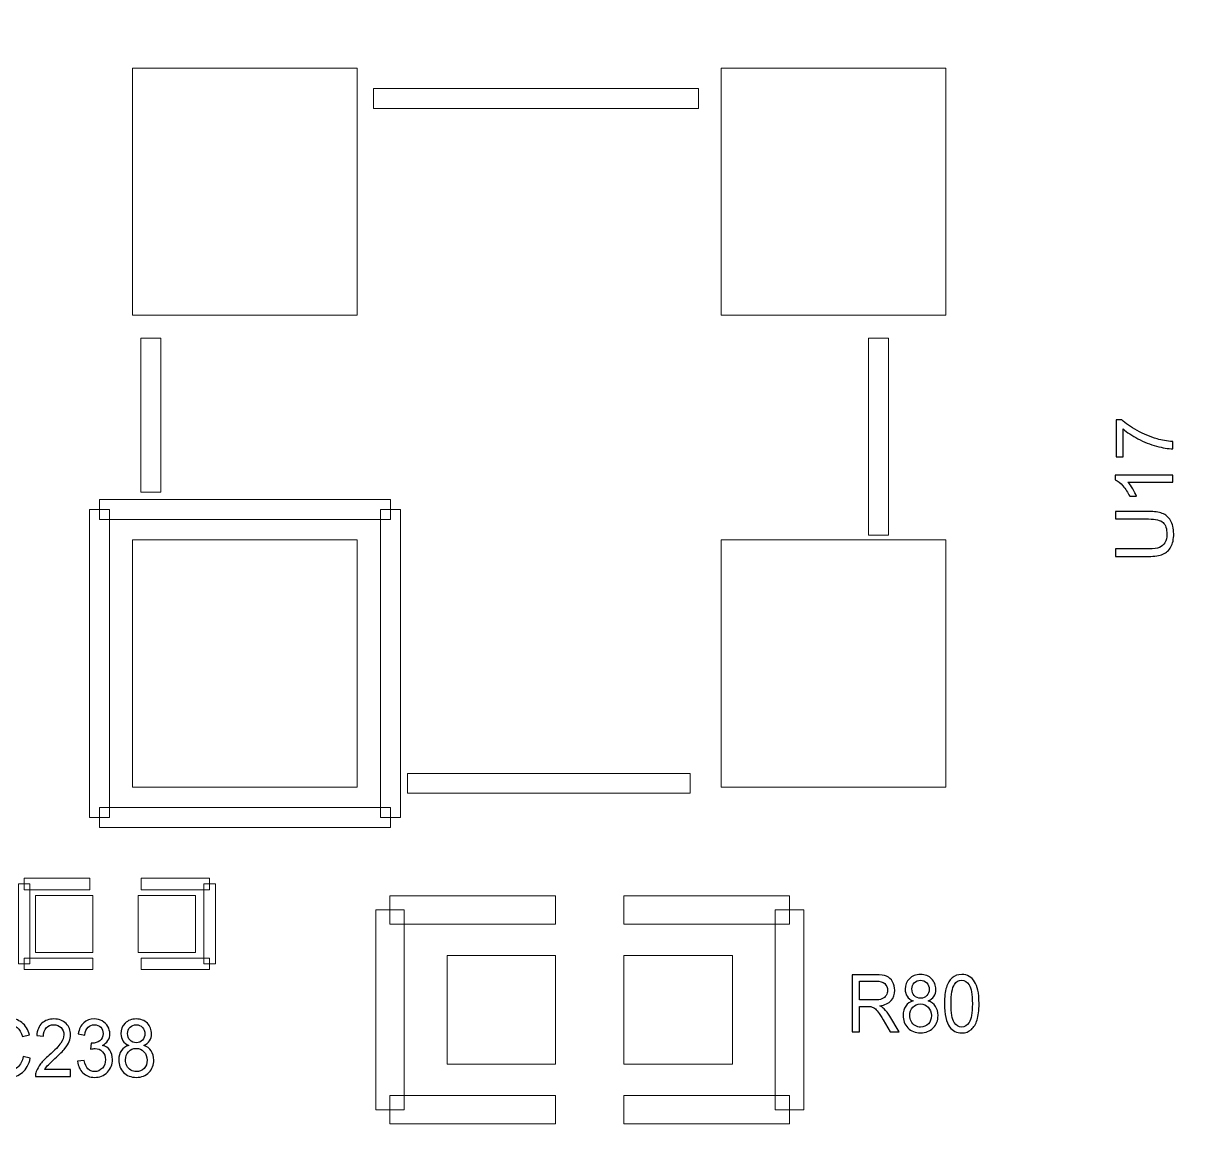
# Model space of a CAD drawing. Header units: millimetres. Extents: x -86 to 67, y -55 to 52.
# Drawn here: x 3.44 to 13.89, y -38.46 to -28.54 of the extents above; entities that cross this region are included whole.
import ezdxf

# ---------------------------------------------------------------- set-up
doc = ezdxf.new("R2010")
doc.units = ezdxf.units.MM
doc.header["$MEASUREMENT"] = 0
for name, color, linetype in [('BG_OUTLINE', 7, 'Continuous'), ('PG_SILKSCREEN_TOP', 7, 'Continuous'), ('PIN_TOP', 7, 'Continuous'), ('RD_SILKSCREEN_TOP', 7, 'Continuous')]:
    doc.layers.add(name, color=color, linetype=linetype)

msp = doc.modelspace()

# ---------------------------------------------------------------- linework, layer by layer
at = {"layer": 'BG_OUTLINE', "color": 3, "lineweight": 9}
msp.add_open_spline([(-60.0926, 34.7331), (-60.0926, 34.7331), (63.7724, 34.7331), (63.7724, 34.7331), (63.7724, 34.7331), (64.585, 34.7336), (65.3646, 34.4113), (65.9396, 33.837), (65.9396, 33.837), (66.5146, 33.2627), (66.8379, 32.4797), (66.8384, 31.667), (66.8384, 31.667), (66.8384, 31.667), (66.8412, -52.28), (66.8412, -52.28), (66.8412, -52.28), (66.8412, -52.28), (66.8384, -52.1933), (66.8384, -52.1933), (66.8384, -52.1933), (66.8389, -53.006), (66.5166, -53.7856), (65.9424, -54.3606), (65.9424, -54.3606), (65.3681, -54.9356), (64.585, -55.2589), (63.7724, -55.2594), (63.7724, -55.2594), (63.7724, -55.2594), (-60.1869, -55.2594), (-60.1869, -55.2594), (-60.1869, -55.2594), (-60.1869, -55.2594), (-60.0853, -55.2518), (-60.0853, -55.2518), (-60.0853, -55.2518), (-60.8979, -55.2523), (-61.6775, -54.9299), (-62.2525, -54.3557), (-62.2525, -54.3557), (-62.8275, -53.7814), (-63.1508, -52.9984), (-63.1513, -52.1857), (-63.1513, -52.1857), (-63.1513, -52.1857), (-63.1587, 31.667), (-63.1587, 31.667), (-63.1587, 31.667), (-63.1592, 32.4797), (-62.8369, 33.2593), (-62.2626, 33.8343), (-62.2626, 33.8343), (-61.6883, 34.4093), (-60.9053, 34.7326), (-60.0926, 34.7331)], degree=3, knots=[0, 0, 0, 0, 0.0714286, 0.0714286, 0.0714286, 0.0714286, 0.1428571, 0.1428571, 0.1428571, 0.1428571, 0.2142857, 0.2142857, 0.2142857, 0.2142857, 0.2857143, 0.2857143, 0.2857143, 0.2857143, 0.3571429, 0.3571429, 0.3571429, 0.3571429, 0.4285714, 0.4285714, 0.4285714, 0.4285714, 0.5, 0.5, 0.5, 0.5, 0.5714286, 0.5714286, 0.5714286, 0.5714286, 0.6428571, 0.6428571, 0.6428571, 0.6428571, 0.7142857, 0.7142857, 0.7142857, 0.7142857, 0.7857143, 0.7857143, 0.7857143, 0.7857143, 0.8571429, 0.8571429, 0.8571429, 0.8571429, 0.9285714, 0.9285714, 0.9285714, 0.9285714, 1, 1, 1, 1], dxfattribs=at)
at = {"layer": 'PG_SILKSCREEN_TOP', "color": 6, "lineweight": 9}
for points in [[(6.5559, -29.2963), (6.5559, -29.2963), (6.5559, -29.1185), (6.5559, -29.1185), (6.5559, -29.1185), (6.5559, -29.1185), (9.4515, -29.1185), (9.4515, -29.1185), (9.4515, -29.1185), (9.4515, -29.1185), (9.4515, -29.2963), (9.4515, -29.2963), (9.4515, -29.2963), (9.4515, -29.2963), (6.5559, -29.2963), (6.5559, -29.2963)], [(4.6636, -32.7126), (4.6636, -32.7126), (4.4858, -32.7126), (4.4858, -32.7126), (4.4858, -32.7126), (4.4858, -32.7126), (4.4858, -31.341), (4.4858, -31.341), (4.4858, -31.341), (4.4858, -31.341), (4.6636, -31.341), (4.6636, -31.341), (4.6636, -31.341), (4.6636, -31.341), (4.6636, -32.7126), (4.6636, -32.7126)], [(11.1406, -33.0936), (11.1406, -33.0936), (10.9628, -33.0936), (10.9628, -33.0936), (10.9628, -33.0936), (10.9628, -33.0936), (10.9628, -31.341), (10.9628, -31.341), (10.9628, -31.341), (10.9628, -31.341), (11.1406, -31.341), (11.1406, -31.341), (11.1406, -31.341), (11.1406, -31.341), (11.1406, -33.0936), (11.1406, -33.0936)], [(6.7083, -32.7761), (6.7083, -32.7761), (6.7083, -32.9539), (6.7083, -32.9539), (6.7083, -32.9539), (6.7083, -32.9539), (4.1175, -32.9539), (4.1175, -32.9539), (4.1175, -32.9539), (4.1175, -32.9539), (4.1175, -32.7761), (4.1175, -32.7761), (4.1175, -32.7761), (4.1175, -32.7761), (6.7083, -32.7761), (6.7083, -32.7761)], [(4.0286, -32.865), (4.0286, -32.865), (4.2064, -32.865), (4.2064, -32.865), (4.2064, -32.865), (4.2064, -32.865), (4.2064, -35.6082), (4.2064, -35.6082), (4.2064, -35.6082), (4.2064, -35.6082), (4.0286, -35.6082), (4.0286, -35.6082), (4.0286, -35.6082), (4.0286, -35.6082), (4.0286, -32.865), (4.0286, -32.865)], [(6.7972, -35.6082), (6.7972, -35.6082), (6.6194, -35.6082), (6.6194, -35.6082), (6.6194, -35.6082), (6.6194, -35.6082), (6.6194, -32.865), (6.6194, -32.865), (6.6194, -32.865), (6.6194, -32.865), (6.7972, -32.865), (6.7972, -32.865), (6.7972, -32.865), (6.7972, -32.865), (6.7972, -35.6082), (6.7972, -35.6082)], [(6.8607, -35.3923), (6.8607, -35.3923), (6.8607, -35.2145), (6.8607, -35.2145), (6.8607, -35.2145), (6.8607, -35.2145), (9.3753, -35.2145), (9.3753, -35.2145), (9.3753, -35.2145), (9.3753, -35.2145), (9.3753, -35.3923), (9.3753, -35.3923), (9.3753, -35.3923), (9.3753, -35.3923), (6.8607, -35.3923), (6.8607, -35.3923)], [(4.1175, -35.6971), (4.1175, -35.6971), (4.1175, -35.5193), (4.1175, -35.5193), (4.1175, -35.5193), (4.1175, -35.5193), (6.7083, -35.5193), (6.7083, -35.5193), (6.7083, -35.5193), (6.7083, -35.5193), (6.7083, -35.6971), (6.7083, -35.6971), (6.7083, -35.6971), (6.7083, -35.6971), (4.1175, -35.6971), (4.1175, -35.6971)], [(3.4477, -36.25), (3.4477, -36.25), (3.4477, -36.1484), (3.4477, -36.1484), (3.4477, -36.1484), (3.4477, -36.1484), (4.0319, -36.1484), (4.0319, -36.1484), (4.0319, -36.1484), (4.0319, -36.1484), (4.0319, -36.25), (4.0319, -36.25), (4.0319, -36.25), (4.0319, -36.25), (3.4477, -36.25), (3.4477, -36.25)], [(5.0987, -36.1484), (5.0987, -36.1484), (5.0987, -36.25), (5.0987, -36.25), (5.0987, -36.25), (5.0987, -36.25), (4.4891, -36.25), (4.4891, -36.25), (4.4891, -36.25), (4.4891, -36.25), (4.4891, -36.1484), (4.4891, -36.1484), (4.4891, -36.1484), (4.4891, -36.1484), (5.0987, -36.1484), (5.0987, -36.1484)], [(3.4985, -36.9104), (3.4985, -36.9104), (3.3969, -36.9104), (3.3969, -36.9104), (3.3969, -36.9104), (3.3969, -36.9104), (3.3969, -36.1992), (3.3969, -36.1992), (3.3969, -36.1992), (3.3969, -36.1992), (3.4985, -36.1992), (3.4985, -36.1992), (3.4985, -36.1992), (3.4985, -36.1992), (3.4985, -36.9104), (3.4985, -36.9104)], [(5.1495, -36.9104), (5.1495, -36.9104), (5.0479, -36.9104), (5.0479, -36.9104), (5.0479, -36.9104), (5.0479, -36.9104), (5.0479, -36.1992), (5.0479, -36.1992), (5.0479, -36.1992), (5.0479, -36.1992), (5.1495, -36.1992), (5.1495, -36.1992), (5.1495, -36.1992), (5.1495, -36.1992), (5.1495, -36.9104), (5.1495, -36.9104)], [(6.704, -36.5574), (6.704, -36.5574), (6.704, -36.3034), (6.704, -36.3034), (6.704, -36.3034), (6.704, -36.3034), (8.1772, -36.3034), (8.1772, -36.3034), (8.1772, -36.3034), (8.1772, -36.3034), (8.1772, -36.5574), (8.1772, -36.5574), (8.1772, -36.5574), (8.1772, -36.5574), (6.704, -36.5574), (6.704, -36.5574)], [(10.26, -36.3034), (10.26, -36.3034), (10.26, -36.5574), (10.26, -36.5574), (10.26, -36.5574), (10.26, -36.5574), (8.7868, -36.5574), (8.7868, -36.5574), (8.7868, -36.5574), (8.7868, -36.5574), (8.7868, -36.3034), (8.7868, -36.3034), (8.7868, -36.3034), (8.7868, -36.3034), (10.26, -36.3034), (10.26, -36.3034)], [(6.831, -38.2084), (6.831, -38.2084), (6.577, -38.2084), (6.577, -38.2084), (6.577, -38.2084), (6.577, -38.2084), (6.577, -36.4304), (6.577, -36.4304), (6.577, -36.4304), (6.577, -36.4304), (6.831, -36.4304), (6.831, -36.4304), (6.831, -36.4304), (6.831, -36.4304), (6.831, -38.2084), (6.831, -38.2084)], [(10.387, -38.2084), (10.387, -38.2084), (10.133, -38.2084), (10.133, -38.2084), (10.133, -38.2084), (10.133, -38.2084), (10.133, -36.4304), (10.133, -36.4304), (10.133, -36.4304), (10.133, -36.4304), (10.387, -36.4304), (10.387, -36.4304), (10.387, -36.4304), (10.387, -36.4304), (10.387, -38.2084), (10.387, -38.2084)], [(4.0573, -36.8596), (4.0573, -36.8596), (4.0573, -36.9612), (4.0573, -36.9612), (4.0573, -36.9612), (4.0573, -36.9612), (3.4477, -36.9612), (3.4477, -36.9612), (3.4477, -36.9612), (3.4477, -36.9612), (3.4477, -36.8596), (3.4477, -36.8596), (3.4477, -36.8596), (3.4477, -36.8596), (4.0573, -36.8596), (4.0573, -36.8596)], [(5.0987, -36.8596), (5.0987, -36.8596), (5.0987, -36.9612), (5.0987, -36.9612), (5.0987, -36.9612), (5.0987, -36.9612), (4.4891, -36.9612), (4.4891, -36.9612), (4.4891, -36.9612), (4.4891, -36.9612), (4.4891, -36.8596), (4.4891, -36.8596), (4.4891, -36.8596), (4.4891, -36.8596), (5.0987, -36.8596), (5.0987, -36.8596)], [(8.1772, -38.0814), (8.1772, -38.0814), (8.1772, -38.3354), (8.1772, -38.3354), (8.1772, -38.3354), (8.1772, -38.3354), (6.704, -38.3354), (6.704, -38.3354), (6.704, -38.3354), (6.704, -38.3354), (6.704, -38.0814), (6.704, -38.0814), (6.704, -38.0814), (6.704, -38.0814), (8.1772, -38.0814), (8.1772, -38.0814)], [(8.7868, -38.3354), (8.7868, -38.3354), (8.7868, -38.0814), (8.7868, -38.0814), (8.7868, -38.0814), (8.7868, -38.0814), (10.26, -38.0814), (10.26, -38.0814), (10.26, -38.0814), (10.26, -38.0814), (10.26, -38.3354), (10.26, -38.3354), (10.26, -38.3354), (10.26, -38.3354), (8.7868, -38.3354), (8.7868, -38.3354)]]:
    msp.add_open_spline(points, degree=3, knots=[0, 0, 0, 0, 0.25, 0.25, 0.25, 0.25, 0.5, 0.5, 0.5, 0.5, 0.75, 0.75, 0.75, 0.75, 1, 1, 1, 1], dxfattribs=at)
at = {"layer": 'PIN_TOP', "lineweight": 9}
for points in [[(6.4129, -31.1366), (6.4129, -31.1366), (4.4129, -31.1366), (4.4129, -31.1366), (4.4129, -31.1366), (4.4129, -31.1366), (4.4129, -28.9367), (4.4129, -28.9367), (4.4129, -28.9367), (4.4129, -28.9367), (6.4129, -28.9367), (6.4129, -28.9367), (6.4129, -28.9367), (6.4129, -28.9367), (6.4129, -31.1366), (6.4129, -31.1366)], [(11.653, -31.1366), (11.653, -31.1366), (9.653, -31.1366), (9.653, -31.1366), (9.653, -31.1366), (9.653, -31.1366), (9.653, -28.9367), (9.653, -28.9367), (9.653, -28.9367), (9.653, -28.9367), (11.653, -28.9367), (11.653, -28.9367), (11.653, -28.9367), (11.653, -28.9367), (11.653, -31.1366), (11.653, -31.1366)], [(6.4129, -35.3365), (6.4129, -35.3365), (4.4129, -35.3365), (4.4129, -35.3365), (4.4129, -35.3365), (4.4129, -35.3365), (4.4129, -33.1366), (4.4129, -33.1366), (4.4129, -33.1366), (4.4129, -33.1366), (6.4129, -33.1366), (6.4129, -33.1366), (6.4129, -33.1366), (6.4129, -33.1366), (6.4129, -35.3365), (6.4129, -35.3365)], [(11.653, -35.3365), (11.653, -35.3365), (9.653, -35.3365), (9.653, -35.3365), (9.653, -35.3365), (9.653, -35.3365), (9.653, -33.1366), (9.653, -33.1366), (9.653, -33.1366), (9.653, -33.1366), (11.653, -33.1366), (11.653, -33.1366), (11.653, -33.1366), (11.653, -33.1366), (11.653, -35.3365), (11.653, -35.3365)], [(4.0573, -36.3008), (4.0573, -36.3008), (4.0573, -36.8088), (4.0573, -36.8088), (4.0573, -36.8088), (4.0573, -36.8088), (3.5493, -36.8088), (3.5493, -36.8088), (3.5493, -36.8088), (3.5493, -36.8088), (3.5493, -36.3008), (3.5493, -36.3008), (3.5493, -36.3008), (3.5493, -36.3008), (4.0573, -36.3008), (4.0573, -36.3008)], [(4.9717, -36.3008), (4.9717, -36.3008), (4.9717, -36.8088), (4.9717, -36.8088), (4.9717, -36.8088), (4.9717, -36.8088), (4.4637, -36.8088), (4.4637, -36.8088), (4.4637, -36.8088), (4.4637, -36.8088), (4.4637, -36.3008), (4.4637, -36.3008), (4.4637, -36.3008), (4.4637, -36.3008), (4.9717, -36.3008), (4.9717, -36.3008)], [(8.1772, -36.8368), (8.1772, -36.8368), (8.1772, -37.802), (8.1772, -37.802), (8.1772, -37.802), (8.1772, -37.802), (7.212, -37.802), (7.212, -37.802), (7.212, -37.802), (7.212, -37.802), (7.212, -36.8368), (7.212, -36.8368), (7.212, -36.8368), (7.212, -36.8368), (8.1772, -36.8368), (8.1772, -36.8368)], [(9.752, -36.8368), (9.752, -36.8368), (9.752, -37.802), (9.752, -37.802), (9.752, -37.802), (9.752, -37.802), (8.7868, -37.802), (8.7868, -37.802), (8.7868, -37.802), (8.7868, -37.802), (8.7868, -36.8368), (8.7868, -36.8368), (8.7868, -36.8368), (8.7868, -36.8368), (9.752, -36.8368), (9.752, -36.8368)]]:
    msp.add_open_spline(points, degree=3, knots=[0, 0, 0, 0, 0.25, 0.25, 0.25, 0.25, 0.5, 0.5, 0.5, 0.5, 0.75, 0.75, 0.75, 0.75, 1, 1, 1, 1], dxfattribs=at)
at = {"layer": 'RD_SILKSCREEN_TOP', "color": 8}
for points, knots in [([(13.2299, -32.3964), (13.2299, -32.3964), (13.1698, -32.3964), (13.1698, -32.3964), (13.1698, -32.3964), (13.1698, -32.3964), (13.1698, -32.0669), (13.1698, -32.0669), (13.1698, -32.0669), (13.1698, -32.0669), (13.2184, -32.0669), (13.2184, -32.0669), (13.2184, -32.0669), (13.2529, -32.0993), (13.2988, -32.1314), (13.3559, -32.1633), (13.3559, -32.1633), (13.4131, -32.195), (13.472, -32.2197), (13.5323, -32.237), (13.5323, -32.237), (13.575, -32.2496), (13.6216, -32.2575), (13.6723, -32.261), (13.6723, -32.261), (13.6723, -32.261), (13.6723, -32.3252), (13.6723, -32.3252), (13.6723, -32.3252), (13.6322, -32.3245), (13.5839, -32.3167), (13.5271, -32.3016), (13.5271, -32.3016), (13.4704, -32.2866), (13.4157, -32.265), (13.363, -32.2369), (13.363, -32.2369), (13.3104, -32.2087), (13.266, -32.1788), (13.2299, -32.147), (13.2299, -32.147), (13.2299, -32.147), (13.2299, -32.3964), (13.2299, -32.3964)], [0, 0, 0, 0, 0.0909091, 0.0909091, 0.0909091, 0.0909091, 0.1818182, 0.1818182, 0.1818182, 0.1818182, 0.2727273, 0.2727273, 0.2727273, 0.2727273, 0.3636364, 0.3636364, 0.3636364, 0.3636364, 0.4545455, 0.4545455, 0.4545455, 0.4545455, 0.5454545, 0.5454545, 0.5454545, 0.5454545, 0.6363636, 0.6363636, 0.6363636, 0.6363636, 0.7272727, 0.7272727, 0.7272727, 0.7272727, 0.8181818, 0.8181818, 0.8181818, 0.8181818, 0.9090909, 0.9090909, 0.9090909, 0.9090909, 1, 1, 1, 1]), ([(13.6723, -32.5607), (13.6723, -32.5607), (13.6723, -32.6231), (13.6723, -32.6231), (13.6723, -32.6231), (13.6723, -32.6231), (13.274, -32.6231), (13.274, -32.6231), (13.274, -32.6231), (13.2884, -32.6382), (13.3027, -32.6579), (13.3171, -32.6823), (13.3171, -32.6823), (13.3314, -32.7068), (13.3422, -32.7288), (13.3493, -32.7482), (13.3493, -32.7482), (13.3493, -32.7482), (13.289, -32.7482), (13.289, -32.7482), (13.289, -32.7482), (13.2725, -32.7132), (13.2526, -32.6826), (13.2292, -32.6565), (13.2292, -32.6565), (13.2058, -32.6304), (13.1831, -32.6118), (13.1611, -32.6009), (13.1611, -32.6009), (13.1611, -32.6009), (13.1611, -32.5607), (13.1611, -32.5607), (13.1611, -32.5607), (13.1611, -32.5607), (13.6723, -32.5607), (13.6723, -32.5607)], [0, 0, 0, 0, 0.1111111, 0.1111111, 0.1111111, 0.1111111, 0.2222222, 0.2222222, 0.2222222, 0.2222222, 0.3333333, 0.3333333, 0.3333333, 0.3333333, 0.4444444, 0.4444444, 0.4444444, 0.4444444, 0.5555556, 0.5555556, 0.5555556, 0.5555556, 0.6666667, 0.6666667, 0.6666667, 0.6666667, 0.7777778, 0.7777778, 0.7777778, 0.7777778, 0.8888889, 0.8888889, 0.8888889, 0.8888889, 1, 1, 1, 1]), ([(13.1632, -32.9503), (13.1632, -32.9503), (13.1632, -32.8828), (13.1632, -32.8828), (13.1632, -32.8828), (13.1632, -32.8828), (13.4574, -32.8828), (13.4574, -32.8828), (13.4574, -32.8828), (13.5085, -32.8828), (13.5491, -32.8887), (13.5793, -32.9003), (13.5793, -32.9003), (13.6094, -32.9119), (13.6338, -32.9327), (13.6526, -32.963), (13.6526, -32.963), (13.6716, -32.9932), (13.681, -33.0328), (13.681, -33.0819), (13.681, -33.0819), (13.681, -33.1295), (13.6728, -33.1686), (13.6563, -33.1989), (13.6563, -33.1989), (13.6399, -33.2292), (13.6161, -33.2509), (13.5849, -33.2638), (13.5849, -33.2638), (13.5538, -33.2769), (13.5113, -33.2833), (13.4574, -33.2833), (13.4574, -33.2833), (13.4574, -33.2833), (13.1632, -33.2833), (13.1632, -33.2833), (13.1632, -33.2833), (13.1632, -33.2833), (13.1632, -33.2159), (13.1632, -33.2159), (13.1632, -33.2159), (13.1632, -33.2159), (13.457, -33.2159), (13.457, -33.2159), (13.457, -33.2159), (13.5013, -33.2159), (13.5339, -33.2118), (13.5547, -33.2036), (13.5547, -33.2036), (13.5757, -33.1954), (13.5918, -33.1812), (13.6032, -33.1613), (13.6032, -33.1613), (13.6146, -33.1412), (13.6203, -33.1167), (13.6203, -33.0878), (13.6203, -33.0878), (13.6203, -33.0382), (13.609, -33.0029), (13.5865, -32.9818), (13.5865, -32.9818), (13.5641, -32.9608), (13.5209, -32.9503), (13.457, -32.9503), (13.457, -32.9503), (13.457, -32.9503), (13.1632, -32.9503), (13.1632, -32.9503)], [0, 0, 0, 0, 0.0588235, 0.0588235, 0.0588235, 0.0588235, 0.1176471, 0.1176471, 0.1176471, 0.1176471, 0.1764706, 0.1764706, 0.1764706, 0.1764706, 0.2352941, 0.2352941, 0.2352941, 0.2352941, 0.2941176, 0.2941176, 0.2941176, 0.2941176, 0.3529412, 0.3529412, 0.3529412, 0.3529412, 0.4117647, 0.4117647, 0.4117647, 0.4117647, 0.4705882, 0.4705882, 0.4705882, 0.4705882, 0.5294118, 0.5294118, 0.5294118, 0.5294118, 0.5882353, 0.5882353, 0.5882353, 0.5882353, 0.6470588, 0.6470588, 0.6470588, 0.6470588, 0.7058824, 0.7058824, 0.7058824, 0.7058824, 0.7647059, 0.7647059, 0.7647059, 0.7647059, 0.8235294, 0.8235294, 0.8235294, 0.8235294, 0.8823529, 0.8823529, 0.8823529, 0.8823529, 0.9411765, 0.9411765, 0.9411765, 0.9411765, 1, 1, 1, 1]), ([(10.8199, -37.5159), (10.8199, -37.5159), (10.8199, -37.0068), (10.8199, -37.0068), (10.8199, -37.0068), (10.8199, -37.0068), (11.0295, -37.0068), (11.0295, -37.0068), (11.0295, -37.0068), (11.0716, -37.0068), (11.1037, -37.0114), (11.1256, -37.0205), (11.1256, -37.0205), (11.1475, -37.0297), (11.165, -37.0458), (11.1782, -37.0689), (11.1782, -37.0689), (11.1913, -37.0921), (11.1978, -37.1177), (11.1978, -37.1457), (11.1978, -37.1457), (11.1978, -37.1819), (11.1871, -37.2122), (11.1652, -37.237), (11.1652, -37.237), (11.1435, -37.2618), (11.11, -37.2775), (11.0646, -37.2843), (11.0646, -37.2843), (11.0812, -37.2928), (11.0938, -37.3012), (11.1024, -37.3097), (11.1024, -37.3097), (11.1207, -37.3277), (11.1379, -37.3503), (11.1544, -37.3773), (11.1544, -37.3773), (11.1544, -37.3773), (11.2366, -37.5159), (11.2366, -37.5159), (11.2366, -37.5159), (11.2366, -37.5159), (11.1578, -37.5159), (11.1578, -37.5159), (11.1578, -37.5159), (11.1578, -37.5159), (11.0953, -37.4099), (11.0953, -37.4099), (11.0953, -37.4099), (11.077, -37.3795), (11.062, -37.356), (11.0501, -37.3399), (11.0501, -37.3399), (11.0383, -37.3236), (11.0277, -37.3123), (11.0184, -37.3059), (11.0184, -37.3059), (11.0091, -37.2993), (10.9996, -37.2948), (10.9899, -37.2922), (10.9899, -37.2922), (10.9828, -37.2907), (10.9712, -37.2899), (10.955, -37.2899), (10.955, -37.2899), (10.955, -37.2899), (10.8825, -37.2899), (10.8825, -37.2899), (10.8825, -37.2899), (10.8825, -37.2899), (10.8825, -37.5159), (10.8825, -37.5159), (10.8825, -37.5159), (10.8825, -37.5159), (10.8199, -37.5159), (10.8199, -37.5159)], [0, 0, 0, 0, 0.0526316, 0.0526316, 0.0526316, 0.0526316, 0.1052632, 0.1052632, 0.1052632, 0.1052632, 0.1578947, 0.1578947, 0.1578947, 0.1578947, 0.2105263, 0.2105263, 0.2105263, 0.2105263, 0.2631579, 0.2631579, 0.2631579, 0.2631579, 0.3157895, 0.3157895, 0.3157895, 0.3157895, 0.3684211, 0.3684211, 0.3684211, 0.3684211, 0.4210526, 0.4210526, 0.4210526, 0.4210526, 0.4736842, 0.4736842, 0.4736842, 0.4736842, 0.5263158, 0.5263158, 0.5263158, 0.5263158, 0.5789474, 0.5789474, 0.5789474, 0.5789474, 0.6315789, 0.6315789, 0.6315789, 0.6315789, 0.6842105, 0.6842105, 0.6842105, 0.6842105, 0.7368421, 0.7368421, 0.7368421, 0.7368421, 0.7894737, 0.7894737, 0.7894737, 0.7894737, 0.8421053, 0.8421053, 0.8421053, 0.8421053, 0.8947368, 0.8947368, 0.8947368, 0.8947368, 0.9473684, 0.9473684, 0.9473684, 0.9473684, 1, 1, 1, 1]), ([(10.8825, -37.2315), (10.8825, -37.2315), (11.0169, -37.2315), (11.0169, -37.2315), (11.0169, -37.2315), (11.0455, -37.2315), (11.0679, -37.2283), (11.084, -37.2219), (11.084, -37.2219), (11.1001, -37.2155), (11.1124, -37.2053), (11.1208, -37.1914), (11.1208, -37.1914), (11.1291, -37.1774), (11.1333, -37.1622), (11.1333, -37.1457), (11.1333, -37.1457), (11.1333, -37.1217), (11.1253, -37.1019), (11.109, -37.0863), (11.109, -37.0863), (11.0928, -37.0708), (11.0672, -37.0631), (11.0321, -37.0631), (11.0321, -37.0631), (11.0321, -37.0631), (10.8825, -37.0631), (10.8825, -37.0631), (10.8825, -37.0631), (10.8825, -37.0631), (10.8825, -37.2315), (10.8825, -37.2315)], [0, 0, 0, 0, 0.125, 0.125, 0.125, 0.125, 0.25, 0.25, 0.25, 0.25, 0.375, 0.375, 0.375, 0.375, 0.5, 0.5, 0.5, 0.5, 0.625, 0.625, 0.625, 0.625, 0.75, 0.75, 0.75, 0.75, 0.875, 0.875, 0.875, 0.875, 1, 1, 1, 1]), ([(11.3617, -37.2398), (11.3376, -37.2304), (11.3197, -37.2168), (11.308, -37.1992), (11.308, -37.1992), (11.2965, -37.1816), (11.2907, -37.1605), (11.2907, -37.136), (11.2907, -37.136), (11.2907, -37.0989), (11.303, -37.0678), (11.3278, -37.0426), (11.3278, -37.0426), (11.3525, -37.0173), (11.3853, -37.0047), (11.4264, -37.0047), (11.4264, -37.0047), (11.4677, -37.0047), (11.5009, -37.0176), (11.5262, -37.0434), (11.5262, -37.0434), (11.5512, -37.0693), (11.5638, -37.1007), (11.5638, -37.1378), (11.5638, -37.1378), (11.5638, -37.1614), (11.558, -37.1819), (11.5466, -37.1994), (11.5466, -37.1994), (11.5351, -37.2168), (11.5176, -37.2304), (11.4942, -37.2398), (11.4942, -37.2398), (11.5232, -37.25), (11.5453, -37.2664), (11.5604, -37.2891), (11.5604, -37.2891), (11.5756, -37.3118), (11.5832, -37.3389), (11.5832, -37.3703), (11.5832, -37.3703), (11.5832, -37.414), (11.5688, -37.4505), (11.5403, -37.4801), (11.5403, -37.4801), (11.5117, -37.5097), (11.4741, -37.5246), (11.4274, -37.5246), (11.4274, -37.5246), (11.3807, -37.5246), (11.3432, -37.5097), (11.3145, -37.48), (11.3145, -37.48), (11.2859, -37.4502), (11.2716, -37.4131), (11.2716, -37.3687), (11.2716, -37.3687), (11.2716, -37.3356), (11.2794, -37.3079), (11.2951, -37.2855), (11.2951, -37.2855), (11.3106, -37.2632), (11.3328, -37.2479), (11.3617, -37.2398)], [0, 0, 0, 0, 0.0625, 0.0625, 0.0625, 0.0625, 0.125, 0.125, 0.125, 0.125, 0.1875, 0.1875, 0.1875, 0.1875, 0.25, 0.25, 0.25, 0.25, 0.3125, 0.3125, 0.3125, 0.3125, 0.375, 0.375, 0.375, 0.375, 0.4375, 0.4375, 0.4375, 0.4375, 0.5, 0.5, 0.5, 0.5, 0.5625, 0.5625, 0.5625, 0.5625, 0.625, 0.625, 0.625, 0.625, 0.6875, 0.6875, 0.6875, 0.6875, 0.75, 0.75, 0.75, 0.75, 0.8125, 0.8125, 0.8125, 0.8125, 0.875, 0.875, 0.875, 0.875, 0.9375, 0.9375, 0.9375, 0.9375, 1, 1, 1, 1]), ([(11.35, -37.1339), (11.35, -37.1579), (11.3573, -37.1776), (11.3716, -37.1929), (11.3716, -37.1929), (11.386, -37.2082), (11.4047, -37.2159), (11.4277, -37.2159), (11.4277, -37.2159), (11.45, -37.2159), (11.4684, -37.2083), (11.4828, -37.1931), (11.4828, -37.1931), (11.4971, -37.178), (11.5041, -37.1594), (11.5041, -37.1374), (11.5041, -37.1374), (11.5041, -37.1144), (11.4968, -37.0952), (11.4821, -37.0796), (11.4821, -37.0796), (11.4674, -37.0639), (11.4491, -37.0561), (11.4271, -37.0561), (11.4271, -37.0561), (11.4049, -37.0561), (11.3866, -37.0638), (11.3719, -37.079), (11.3719, -37.079), (11.3573, -37.0943), (11.35, -37.1126), (11.35, -37.1339)], [0, 0, 0, 0, 0.125, 0.125, 0.125, 0.125, 0.25, 0.25, 0.25, 0.25, 0.375, 0.375, 0.375, 0.375, 0.5, 0.5, 0.5, 0.5, 0.625, 0.625, 0.625, 0.625, 0.75, 0.75, 0.75, 0.75, 0.875, 0.875, 0.875, 0.875, 1, 1, 1, 1]), ([(11.6396, -37.2648), (11.6396, -37.2046), (11.6453, -37.1562), (11.6569, -37.1195), (11.6569, -37.1195), (11.6684, -37.0828), (11.6855, -37.0544), (11.7082, -37.0345), (11.7082, -37.0345), (11.7309, -37.0146), (11.7594, -37.0047), (11.7937, -37.0047), (11.7937, -37.0047), (11.8191, -37.0047), (11.8414, -37.0102), (11.8605, -37.0213), (11.8605, -37.0213), (11.8796, -37.0322), (11.8954, -37.048), (11.9079, -37.0688), (11.9079, -37.0688), (11.9204, -37.0895), (11.9301, -37.1148), (11.9372, -37.1445), (11.9372, -37.1445), (11.9443, -37.1743), (11.9479, -37.2144), (11.9479, -37.2648), (11.9479, -37.2648), (11.9479, -37.3246), (11.9422, -37.3727), (11.9309, -37.4095), (11.9309, -37.4095), (11.9194, -37.4462), (11.9024, -37.4745), (11.8796, -37.4946), (11.8796, -37.4946), (11.857, -37.5146), (11.8284, -37.5246), (11.7937, -37.5246), (11.7937, -37.5246), (11.7481, -37.5246), (11.7124, -37.507), (11.6864, -37.4718), (11.6864, -37.4718), (11.6552, -37.4295), (11.6396, -37.3604), (11.6396, -37.2648)], [0, 0, 0, 0, 0.0833333, 0.0833333, 0.0833333, 0.0833333, 0.1666667, 0.1666667, 0.1666667, 0.1666667, 0.25, 0.25, 0.25, 0.25, 0.3333333, 0.3333333, 0.3333333, 0.3333333, 0.4166667, 0.4166667, 0.4166667, 0.4166667, 0.5, 0.5, 0.5, 0.5, 0.5833333, 0.5833333, 0.5833333, 0.5833333, 0.6666667, 0.6666667, 0.6666667, 0.6666667, 0.75, 0.75, 0.75, 0.75, 0.8333333, 0.8333333, 0.8333333, 0.8333333, 0.9166667, 0.9166667, 0.9166667, 0.9166667, 1, 1, 1, 1]), ([(11.6993, -37.2648), (11.6993, -37.3484), (11.7084, -37.404), (11.7266, -37.4317), (11.7266, -37.4317), (11.7447, -37.4594), (11.7671, -37.4732), (11.7937, -37.4732), (11.7937, -37.4732), (11.8205, -37.4732), (11.8428, -37.4592), (11.861, -37.4315), (11.861, -37.4315), (11.8791, -37.4038), (11.8883, -37.3482), (11.8883, -37.2648), (11.8883, -37.2648), (11.8883, -37.181), (11.8791, -37.1253), (11.861, -37.0978), (11.861, -37.0978), (11.8428, -37.0702), (11.8202, -37.0565), (11.7932, -37.0565), (11.7932, -37.0565), (11.7664, -37.0565), (11.7452, -37.0687), (11.7292, -37.093), (11.7292, -37.093), (11.7092, -37.1239), (11.6993, -37.1813), (11.6993, -37.2648)], [0, 0, 0, 0, 0.125, 0.125, 0.125, 0.125, 0.25, 0.25, 0.25, 0.25, 0.375, 0.375, 0.375, 0.375, 0.5, 0.5, 0.5, 0.5, 0.625, 0.625, 0.625, 0.625, 0.75, 0.75, 0.75, 0.75, 0.875, 0.875, 0.875, 0.875, 1, 1, 1, 1]), ([(11.3313, -37.369), (11.3313, -37.3868), (11.3352, -37.4041), (11.343, -37.4207), (11.343, -37.4207), (11.3508, -37.4374), (11.3625, -37.4504), (11.3781, -37.4595), (11.3781, -37.4595), (11.3936, -37.4686), (11.4102, -37.4732), (11.428, -37.4732), (11.428, -37.4732), (11.4558, -37.4732), (11.4787, -37.4636), (11.4967, -37.4443), (11.4967, -37.4443), (11.5147, -37.4251), (11.5238, -37.4007), (11.5238, -37.3711), (11.5238, -37.3711), (11.5238, -37.3409), (11.5146, -37.3161), (11.496, -37.2964), (11.496, -37.2964), (11.4773, -37.2767), (11.454, -37.2669), (11.4261, -37.2669), (11.4261, -37.2669), (11.3988, -37.2669), (11.3762, -37.2766), (11.3583, -37.296), (11.3583, -37.296), (11.3404, -37.3156), (11.3313, -37.3399), (11.3313, -37.369)], [0, 0, 0, 0, 0.1111111, 0.1111111, 0.1111111, 0.1111111, 0.2222222, 0.2222222, 0.2222222, 0.2222222, 0.3333333, 0.3333333, 0.3333333, 0.3333333, 0.4444444, 0.4444444, 0.4444444, 0.4444444, 0.5555556, 0.5555556, 0.5555556, 0.5555556, 0.6666667, 0.6666667, 0.6666667, 0.6666667, 0.7777778, 0.7777778, 0.7777778, 0.7777778, 0.8888889, 0.8888889, 0.8888889, 0.8888889, 1, 1, 1, 1]), ([(3.4397, -37.7334), (3.4397, -37.7334), (3.5023, -37.7505), (3.5023, -37.7505), (3.5023, -37.7505), (3.4892, -37.8057), (3.4655, -37.8479), (3.4316, -37.8771), (3.4316, -37.8771), (3.3975, -37.9061), (3.3558, -37.9206), (3.3065, -37.9206), (3.3065, -37.9206), (3.2556, -37.9206), (3.2142, -37.9094), (3.1822, -37.8871), (3.1822, -37.8871), (3.1503, -37.8647), (3.126, -37.8324), (3.1093, -37.79), (3.1093, -37.79), (3.0927, -37.7476), (3.0844, -37.7021), (3.0844, -37.6535), (3.0844, -37.6535), (3.0844, -37.6005), (3.0937, -37.5543), (3.1126, -37.5148), (3.1126, -37.5148), (3.1314, -37.4753), (3.1582, -37.4454), (3.1929, -37.4248), (3.1929, -37.4248), (3.2276, -37.4043), (3.2658, -37.3941), (3.3075, -37.3941), (3.3075, -37.3941), (3.3549, -37.3941), (3.3946, -37.4071), (3.4268, -37.433), (3.4268, -37.433), (3.459, -37.459), (3.4815, -37.4954), (3.4941, -37.5424), (3.4941, -37.5424), (3.4941, -37.5424), (3.4327, -37.5581), (3.4327, -37.5581), (3.4327, -37.5581), (3.4216, -37.521), (3.4058, -37.4941), (3.3849, -37.4771), (3.3849, -37.4771), (3.3641, -37.4602), (3.3379, -37.4518), (3.3062, -37.4518), (3.3062, -37.4518), (3.2699, -37.4518), (3.2396, -37.4611), (3.2152, -37.4798), (3.2152, -37.4798), (3.1907, -37.4987), (3.1736, -37.5238), (3.1638, -37.5555), (3.1638, -37.5555), (3.1538, -37.587), (3.1489, -37.6196), (3.1489, -37.6531), (3.1489, -37.6531), (3.1489, -37.6965), (3.1548, -37.7342), (3.1664, -37.7666), (3.1664, -37.7666), (3.1782, -37.7988), (3.1964, -37.823), (3.2211, -37.839), (3.2211, -37.839), (3.2458, -37.855), (3.2726, -37.8629), (3.3015, -37.8629), (3.3015, -37.8629), (3.3365, -37.8629), (3.3661, -37.852), (3.3904, -37.8303), (3.3904, -37.8303), (3.4148, -37.8085), (3.4311, -37.7762), (3.4397, -37.7334)], [0, 0, 0, 0, 0.0454545, 0.0454545, 0.0454545, 0.0454545, 0.0909091, 0.0909091, 0.0909091, 0.0909091, 0.1363636, 0.1363636, 0.1363636, 0.1363636, 0.1818182, 0.1818182, 0.1818182, 0.1818182, 0.2272727, 0.2272727, 0.2272727, 0.2272727, 0.2727273, 0.2727273, 0.2727273, 0.2727273, 0.3181818, 0.3181818, 0.3181818, 0.3181818, 0.3636364, 0.3636364, 0.3636364, 0.3636364, 0.4090909, 0.4090909, 0.4090909, 0.4090909, 0.4545455, 0.4545455, 0.4545455, 0.4545455, 0.5, 0.5, 0.5, 0.5, 0.5454545, 0.5454545, 0.5454545, 0.5454545, 0.5909091, 0.5909091, 0.5909091, 0.5909091, 0.6363636, 0.6363636, 0.6363636, 0.6363636, 0.6818182, 0.6818182, 0.6818182, 0.6818182, 0.7272727, 0.7272727, 0.7272727, 0.7272727, 0.7727273, 0.7727273, 0.7727273, 0.7727273, 0.8181818, 0.8181818, 0.8181818, 0.8181818, 0.8636364, 0.8636364, 0.8636364, 0.8636364, 0.9090909, 0.9090909, 0.9090909, 0.9090909, 0.9545455, 0.9545455, 0.9545455, 0.9545455, 1, 1, 1, 1]), ([(3.8609, -37.8518), (3.8609, -37.8518), (3.8609, -37.9119), (3.8609, -37.9119), (3.8609, -37.9119), (3.8609, -37.9119), (3.5485, -37.9119), (3.5485, -37.9119), (3.5485, -37.9119), (3.548, -37.8968), (3.5502, -37.8824), (3.5551, -37.8685), (3.5551, -37.8685), (3.563, -37.8455), (3.5758, -37.823), (3.5933, -37.8007), (3.5933, -37.8007), (3.6109, -37.7786), (3.6363, -37.7528), (3.6693, -37.7237), (3.6693, -37.7237), (3.7207, -37.6783), (3.7554, -37.6424), (3.7735, -37.6158), (3.7735, -37.6158), (3.7916, -37.5894), (3.8006, -37.5642), (3.8006, -37.5407), (3.8006, -37.5407), (3.8006, -37.5159), (3.7923, -37.495), (3.776, -37.4779), (3.776, -37.4779), (3.7594, -37.461), (3.738, -37.4525), (3.7115, -37.4525), (3.7115, -37.4525), (3.6836, -37.4525), (3.6613, -37.4615), (3.6446, -37.4796), (3.6446, -37.4796), (3.6277, -37.4976), (3.6192, -37.5226), (3.619, -37.5545), (3.619, -37.5545), (3.619, -37.5545), (3.5593, -37.548), (3.5593, -37.548), (3.5593, -37.548), (3.5634, -37.5), (3.5788, -37.4635), (3.6055, -37.4384), (3.6055, -37.4384), (3.6321, -37.4132), (3.668, -37.4007), (3.7129, -37.4007), (3.7129, -37.4007), (3.7582, -37.4007), (3.7941, -37.4143), (3.8205, -37.4413), (3.8205, -37.4413), (3.8471, -37.4685), (3.8603, -37.502), (3.8603, -37.5421), (3.8603, -37.5421), (3.8603, -37.5625), (3.8564, -37.5825), (3.8486, -37.6022), (3.8486, -37.6022), (3.8409, -37.6218), (3.828, -37.6426), (3.81, -37.6643), (3.81, -37.6643), (3.7921, -37.6861), (3.7623, -37.716), (3.7206, -37.7539), (3.7206, -37.7539), (3.6858, -37.7854), (3.6634, -37.8068), (3.6536, -37.818), (3.6536, -37.818), (3.6436, -37.8292), (3.6355, -37.8404), (3.629, -37.8518), (3.629, -37.8518), (3.629, -37.8518), (3.8609, -37.8518), (3.8609, -37.8518)], [0, 0, 0, 0, 0.0454545, 0.0454545, 0.0454545, 0.0454545, 0.0909091, 0.0909091, 0.0909091, 0.0909091, 0.1363636, 0.1363636, 0.1363636, 0.1363636, 0.1818182, 0.1818182, 0.1818182, 0.1818182, 0.2272727, 0.2272727, 0.2272727, 0.2272727, 0.2727273, 0.2727273, 0.2727273, 0.2727273, 0.3181818, 0.3181818, 0.3181818, 0.3181818, 0.3636364, 0.3636364, 0.3636364, 0.3636364, 0.4090909, 0.4090909, 0.4090909, 0.4090909, 0.4545455, 0.4545455, 0.4545455, 0.4545455, 0.5, 0.5, 0.5, 0.5, 0.5454545, 0.5454545, 0.5454545, 0.5454545, 0.5909091, 0.5909091, 0.5909091, 0.5909091, 0.6363636, 0.6363636, 0.6363636, 0.6363636, 0.6818182, 0.6818182, 0.6818182, 0.6818182, 0.7272727, 0.7272727, 0.7272727, 0.7272727, 0.7727273, 0.7727273, 0.7727273, 0.7727273, 0.8181818, 0.8181818, 0.8181818, 0.8181818, 0.8636364, 0.8636364, 0.8636364, 0.8636364, 0.9090909, 0.9090909, 0.9090909, 0.9090909, 0.9545455, 0.9545455, 0.9545455, 0.9545455, 1, 1, 1, 1]), ([(3.9235, -37.7775), (3.9235, -37.7775), (3.9814, -37.7692), (3.9814, -37.7692), (3.9814, -37.7692), (3.9882, -37.8046), (3.9995, -37.8301), (4.0155, -37.8458), (4.0155, -37.8458), (4.0315, -37.8614), (4.051, -37.8692), (4.074, -37.8692), (4.074, -37.8692), (4.1013, -37.8692), (4.1244, -37.859), (4.1433, -37.8386), (4.1433, -37.8386), (4.1619, -37.8183), (4.1714, -37.793), (4.1714, -37.7629), (4.1714, -37.7629), (4.1714, -37.7342), (4.1628, -37.7105), (4.1453, -37.6919), (4.1453, -37.6919), (4.1278, -37.6733), (4.1057, -37.6639), (4.0788, -37.6639), (4.0788, -37.6639), (4.0679, -37.6639), (4.0542, -37.6663), (4.0379, -37.6709), (4.0379, -37.6709), (4.0379, -37.6709), (4.0444, -37.616), (4.0444, -37.616), (4.0444, -37.616), (4.0483, -37.6165), (4.0513, -37.6168), (4.0537, -37.6168), (4.0537, -37.6168), (4.0784, -37.6168), (4.1006, -37.6098), (4.1204, -37.5959), (4.1204, -37.5959), (4.1403, -37.582), (4.1501, -37.5606), (4.1501, -37.5316), (4.1501, -37.5316), (4.1501, -37.5088), (4.1429, -37.4897), (4.1285, -37.4747), (4.1285, -37.4747), (4.1141, -37.4597), (4.0954, -37.4521), (4.0727, -37.4521), (4.0727, -37.4521), (4.0501, -37.4521), (4.0313, -37.4598), (4.0163, -37.475), (4.0163, -37.475), (4.0013, -37.4903), (3.9915, -37.5133), (3.9873, -37.5439), (3.9873, -37.5439), (3.9873, -37.5439), (3.9293, -37.5327), (3.9293, -37.5327), (3.9293, -37.5327), (3.9363, -37.4908), (3.9525, -37.4583), (3.9776, -37.4353), (3.9776, -37.4353), (4.0028, -37.4123), (4.0341, -37.4007), (4.0715, -37.4007), (4.0715, -37.4007), (4.0972, -37.4007), (4.121, -37.4067), (4.1427, -37.4186), (4.1427, -37.4186), (4.1643, -37.4305), (4.181, -37.4468), (4.1926, -37.4674), (4.1926, -37.4674), (4.204, -37.488), (4.2098, -37.5098), (4.2098, -37.5331), (4.2098, -37.5331), (4.2098, -37.555), (4.2044, -37.575), (4.1933, -37.5932), (4.1933, -37.5932), (4.1823, -37.6112), (4.1661, -37.6255), (4.1446, -37.6362), (4.1446, -37.6362), (4.1726, -37.6431), (4.1943, -37.6575), (4.2098, -37.6795), (4.2098, -37.6795), (4.2252, -37.7013), (4.233, -37.7286), (4.233, -37.7615), (4.233, -37.7615), (4.233, -37.8059), (4.218, -37.8436), (4.1878, -37.8746), (4.1878, -37.8746), (4.1577, -37.9055), (4.1197, -37.9209), (4.0737, -37.9209), (4.0737, -37.9209), (4.0322, -37.9209), (3.9977, -37.9076), (3.9704, -37.881), (3.9704, -37.881), (3.943, -37.8544), (3.9273, -37.8199), (3.9235, -37.7775)], [0, 0, 0, 0, 0.0333333, 0.0333333, 0.0333333, 0.0333333, 0.0666667, 0.0666667, 0.0666667, 0.0666667, 0.1, 0.1, 0.1, 0.1, 0.1333333, 0.1333333, 0.1333333, 0.1333333, 0.1666667, 0.1666667, 0.1666667, 0.1666667, 0.2, 0.2, 0.2, 0.2, 0.2333333, 0.2333333, 0.2333333, 0.2333333, 0.2666667, 0.2666667, 0.2666667, 0.2666667, 0.3, 0.3, 0.3, 0.3, 0.3333333, 0.3333333, 0.3333333, 0.3333333, 0.3666667, 0.3666667, 0.3666667, 0.3666667, 0.4, 0.4, 0.4, 0.4, 0.4333333, 0.4333333, 0.4333333, 0.4333333, 0.4666667, 0.4666667, 0.4666667, 0.4666667, 0.5, 0.5, 0.5, 0.5, 0.5333333, 0.5333333, 0.5333333, 0.5333333, 0.5666667, 0.5666667, 0.5666667, 0.5666667, 0.6, 0.6, 0.6, 0.6, 0.6333333, 0.6333333, 0.6333333, 0.6333333, 0.6666667, 0.6666667, 0.6666667, 0.6666667, 0.7, 0.7, 0.7, 0.7, 0.7333333, 0.7333333, 0.7333333, 0.7333333, 0.7666667, 0.7666667, 0.7666667, 0.7666667, 0.8, 0.8, 0.8, 0.8, 0.8333333, 0.8333333, 0.8333333, 0.8333333, 0.8666667, 0.8666667, 0.8666667, 0.8666667, 0.9, 0.9, 0.9, 0.9, 0.9333333, 0.9333333, 0.9333333, 0.9333333, 0.9666667, 0.9666667, 0.9666667, 0.9666667, 1, 1, 1, 1]), ([(4.3797, -37.6358), (4.3556, -37.6264), (4.3377, -37.6128), (4.326, -37.5952), (4.326, -37.5952), (4.3145, -37.5776), (4.3087, -37.5565), (4.3087, -37.532), (4.3087, -37.532), (4.3087, -37.4949), (4.321, -37.4638), (4.3458, -37.4386), (4.3458, -37.4386), (4.3705, -37.4133), (4.4033, -37.4007), (4.4444, -37.4007), (4.4444, -37.4007), (4.4857, -37.4007), (4.5189, -37.4136), (4.5442, -37.4394), (4.5442, -37.4394), (4.5692, -37.4653), (4.5818, -37.4967), (4.5818, -37.5338), (4.5818, -37.5338), (4.5818, -37.5574), (4.576, -37.5779), (4.5646, -37.5954), (4.5646, -37.5954), (4.5531, -37.6128), (4.5356, -37.6264), (4.5122, -37.6358), (4.5122, -37.6358), (4.5412, -37.646), (4.5633, -37.6624), (4.5784, -37.6851), (4.5784, -37.6851), (4.5936, -37.7078), (4.6012, -37.7349), (4.6012, -37.7663), (4.6012, -37.7663), (4.6012, -37.81), (4.5868, -37.8465), (4.5583, -37.8761), (4.5583, -37.8761), (4.5297, -37.9057), (4.4921, -37.9206), (4.4454, -37.9206), (4.4454, -37.9206), (4.3987, -37.9206), (4.3612, -37.9057), (4.3325, -37.876), (4.3325, -37.876), (4.3039, -37.8462), (4.2896, -37.8091), (4.2896, -37.7647), (4.2896, -37.7647), (4.2896, -37.7316), (4.2974, -37.7039), (4.3131, -37.6815), (4.3131, -37.6815), (4.3286, -37.6592), (4.3508, -37.6439), (4.3797, -37.6358)], [0, 0, 0, 0, 0.0625, 0.0625, 0.0625, 0.0625, 0.125, 0.125, 0.125, 0.125, 0.1875, 0.1875, 0.1875, 0.1875, 0.25, 0.25, 0.25, 0.25, 0.3125, 0.3125, 0.3125, 0.3125, 0.375, 0.375, 0.375, 0.375, 0.4375, 0.4375, 0.4375, 0.4375, 0.5, 0.5, 0.5, 0.5, 0.5625, 0.5625, 0.5625, 0.5625, 0.625, 0.625, 0.625, 0.625, 0.6875, 0.6875, 0.6875, 0.6875, 0.75, 0.75, 0.75, 0.75, 0.8125, 0.8125, 0.8125, 0.8125, 0.875, 0.875, 0.875, 0.875, 0.9375, 0.9375, 0.9375, 0.9375, 1, 1, 1, 1]), ([(4.368, -37.5299), (4.368, -37.5539), (4.3753, -37.5736), (4.3896, -37.5889), (4.3896, -37.5889), (4.404, -37.6042), (4.4227, -37.6119), (4.4457, -37.6119), (4.4457, -37.6119), (4.468, -37.6119), (4.4864, -37.6043), (4.5008, -37.5891), (4.5008, -37.5891), (4.5151, -37.574), (4.5221, -37.5554), (4.5221, -37.5334), (4.5221, -37.5334), (4.5221, -37.5104), (4.5148, -37.4912), (4.5001, -37.4756), (4.5001, -37.4756), (4.4854, -37.4599), (4.4671, -37.4521), (4.4451, -37.4521), (4.4451, -37.4521), (4.4229, -37.4521), (4.4046, -37.4598), (4.3899, -37.475), (4.3899, -37.475), (4.3753, -37.4903), (4.368, -37.5086), (4.368, -37.5299)], [0, 0, 0, 0, 0.125, 0.125, 0.125, 0.125, 0.25, 0.25, 0.25, 0.25, 0.375, 0.375, 0.375, 0.375, 0.5, 0.5, 0.5, 0.5, 0.625, 0.625, 0.625, 0.625, 0.75, 0.75, 0.75, 0.75, 0.875, 0.875, 0.875, 0.875, 1, 1, 1, 1]), ([(4.3493, -37.765), (4.3493, -37.7828), (4.3532, -37.8001), (4.361, -37.8167), (4.361, -37.8167), (4.3688, -37.8334), (4.3805, -37.8464), (4.3961, -37.8555), (4.3961, -37.8555), (4.4116, -37.8646), (4.4282, -37.8692), (4.446, -37.8692), (4.446, -37.8692), (4.4738, -37.8692), (4.4967, -37.8596), (4.5147, -37.8403), (4.5147, -37.8403), (4.5327, -37.8211), (4.5418, -37.7967), (4.5418, -37.7671), (4.5418, -37.7671), (4.5418, -37.7369), (4.5326, -37.7121), (4.514, -37.6924), (4.514, -37.6924), (4.4953, -37.6727), (4.472, -37.6629), (4.4441, -37.6629), (4.4441, -37.6629), (4.4168, -37.6629), (4.3942, -37.6726), (4.3763, -37.692), (4.3763, -37.692), (4.3584, -37.7116), (4.3493, -37.7359), (4.3493, -37.765)], [0, 0, 0, 0, 0.1111111, 0.1111111, 0.1111111, 0.1111111, 0.2222222, 0.2222222, 0.2222222, 0.2222222, 0.3333333, 0.3333333, 0.3333333, 0.3333333, 0.4444444, 0.4444444, 0.4444444, 0.4444444, 0.5555556, 0.5555556, 0.5555556, 0.5555556, 0.6666667, 0.6666667, 0.6666667, 0.6666667, 0.7777778, 0.7777778, 0.7777778, 0.7777778, 0.8888889, 0.8888889, 0.8888889, 0.8888889, 1, 1, 1, 1])]:
    msp.add_open_spline(points, degree=3, knots=knots, dxfattribs=at)

doc.saveas('drawing.dxf')
